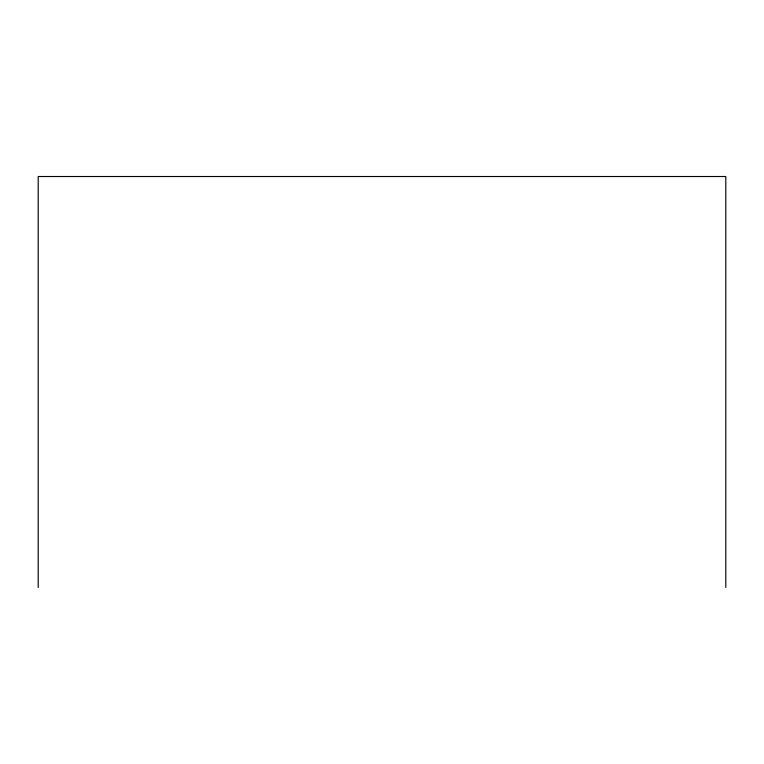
<?xml version="1.0" encoding="UTF-8"?>
<svg xmlns="http://www.w3.org/2000/svg" width="764" height="764" viewBox="0 0 764 764"><rect width="100%" height="100%" fill="white"/><g stroke="black" fill="none" stroke-linecap="round" stroke-linejoin="round"><path stroke-width="1.15" d="M725.8 587.487L725.8 176.513L38.2 176.513L38.2 587.487"/></g></svg>
